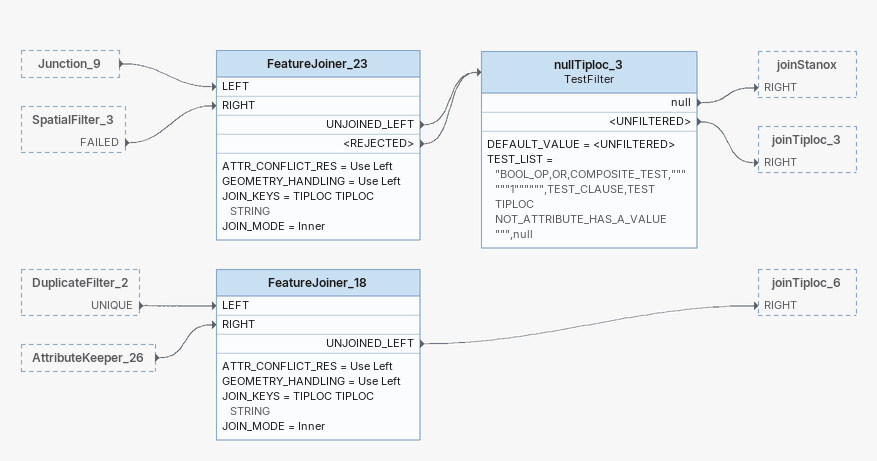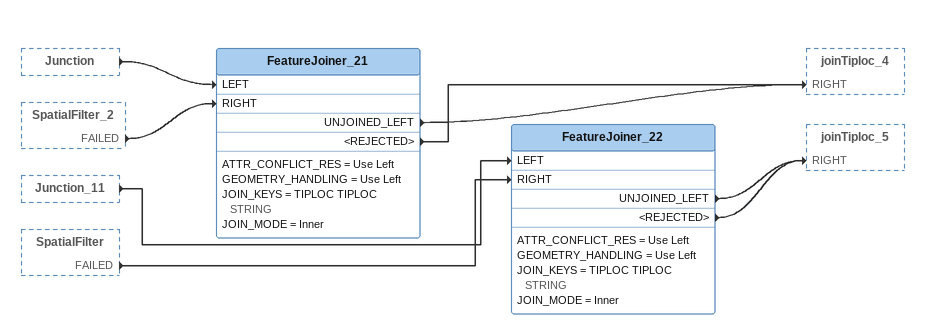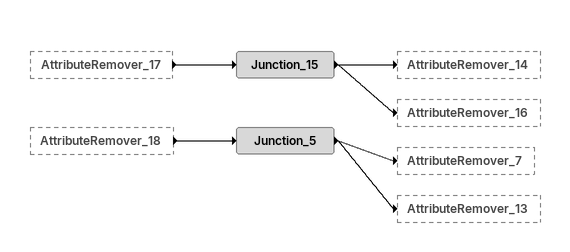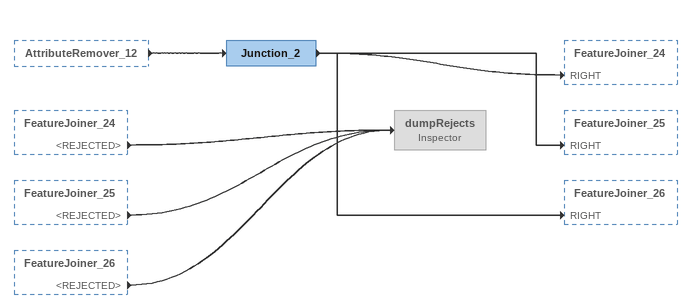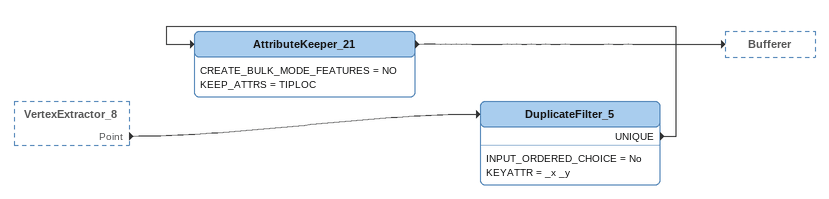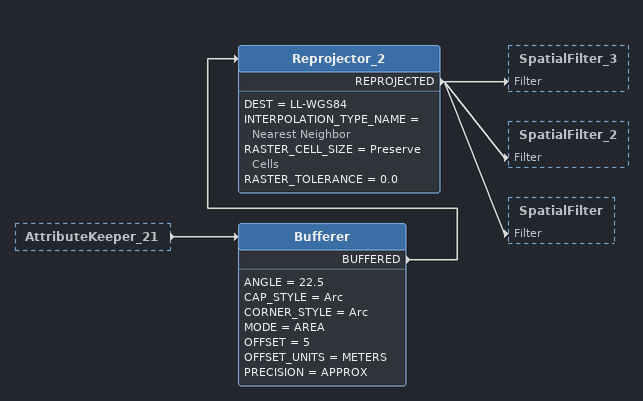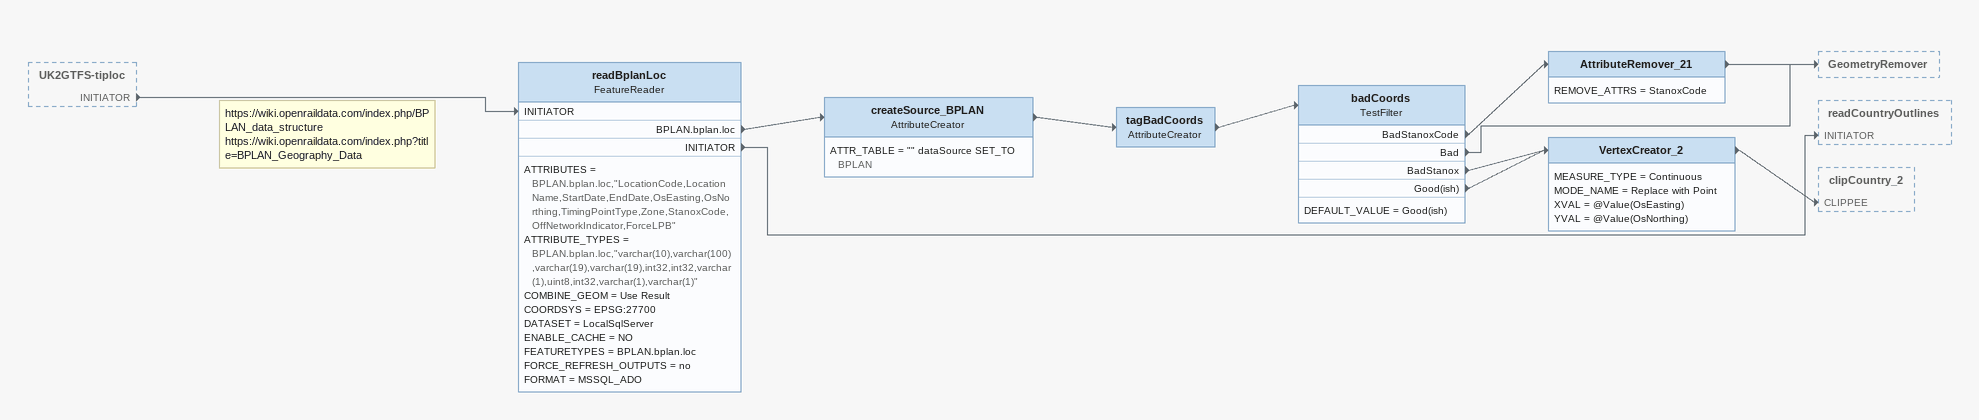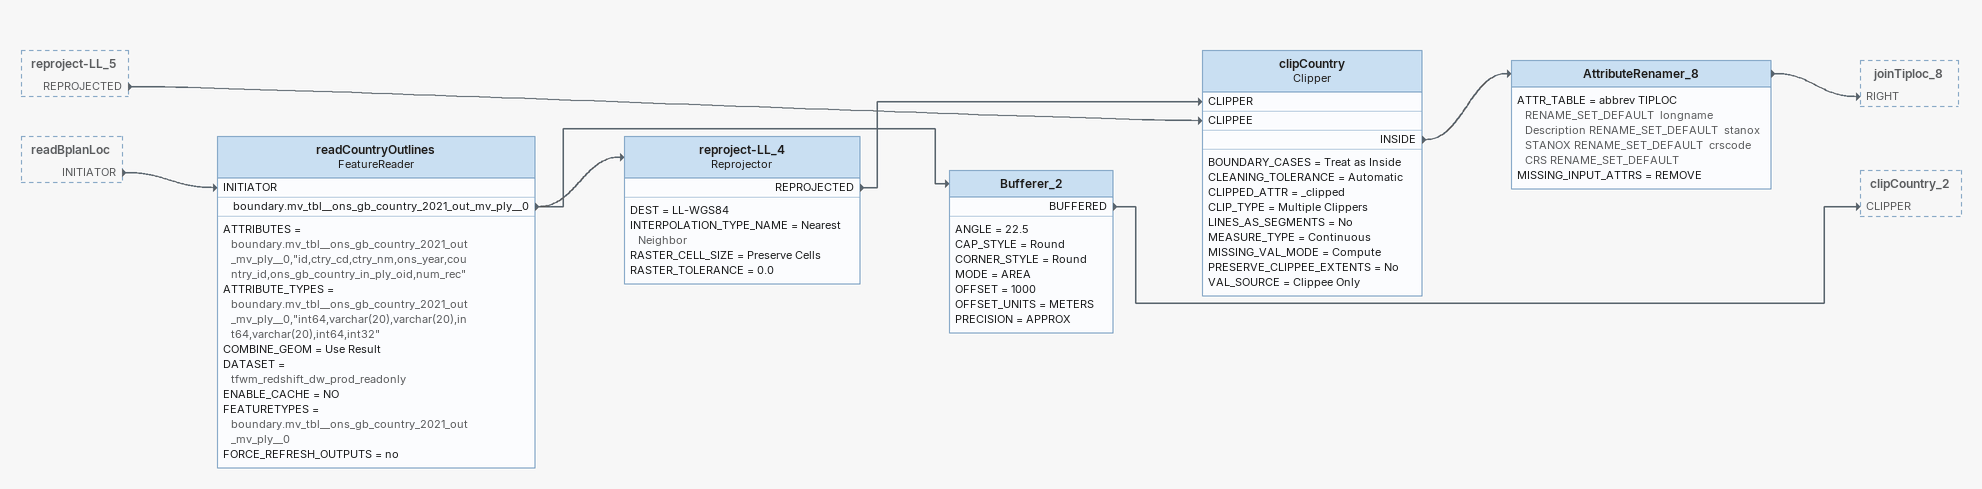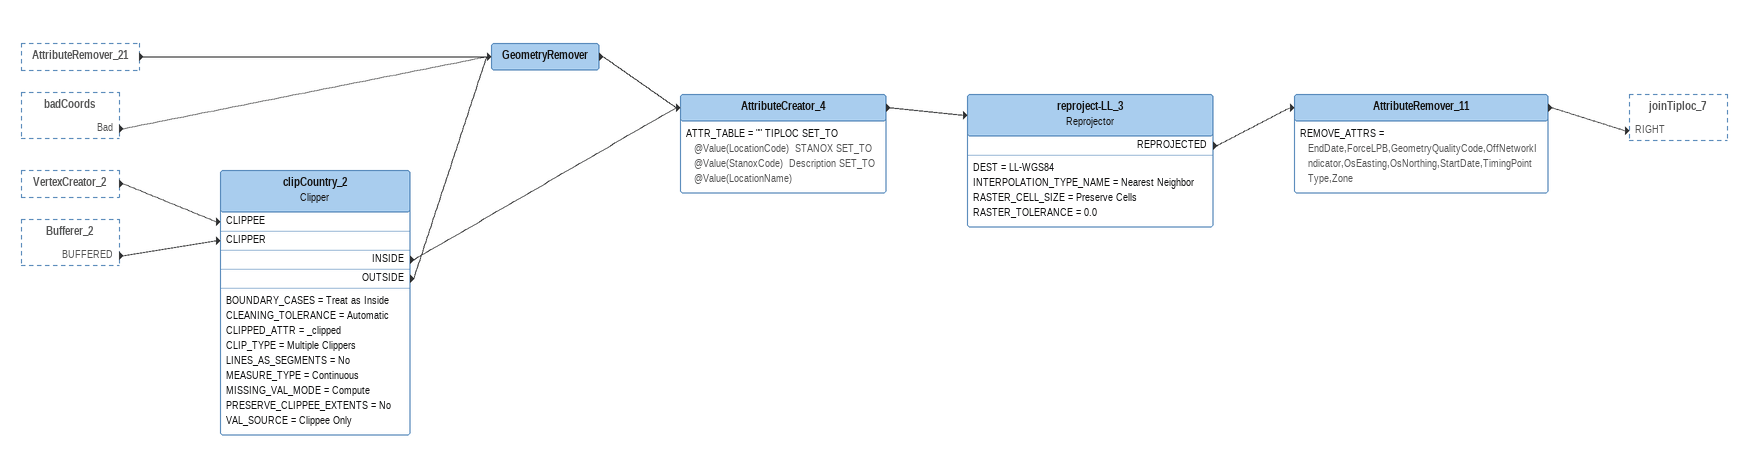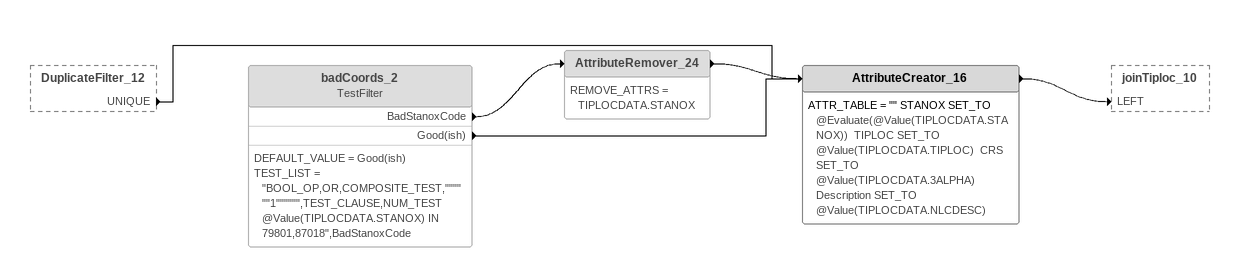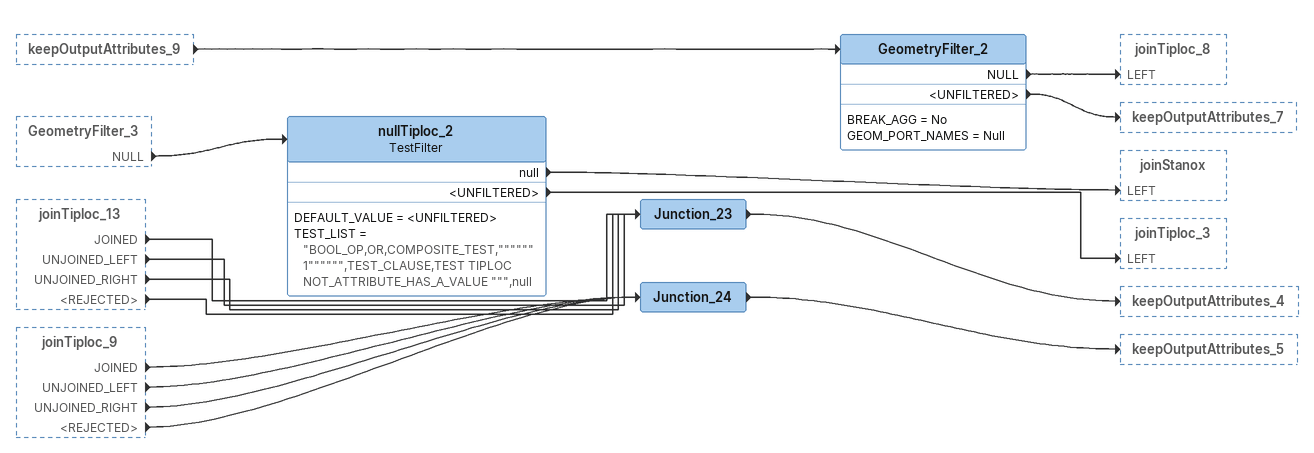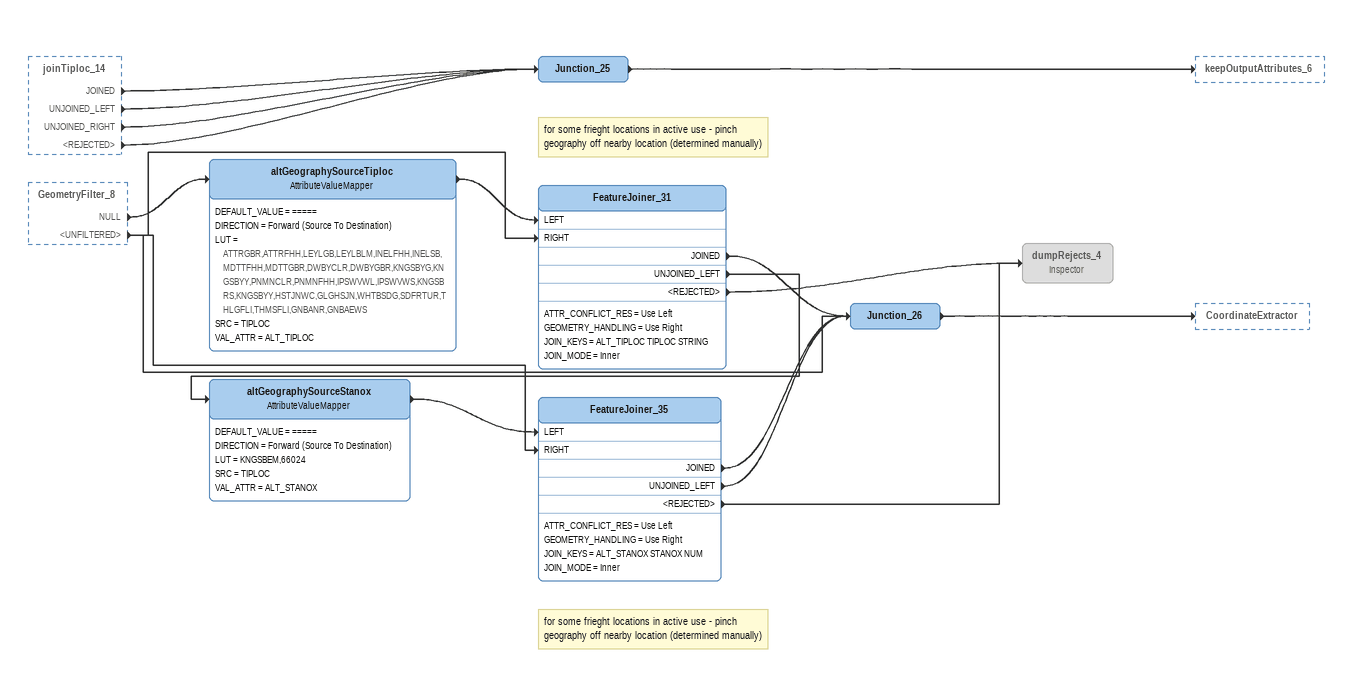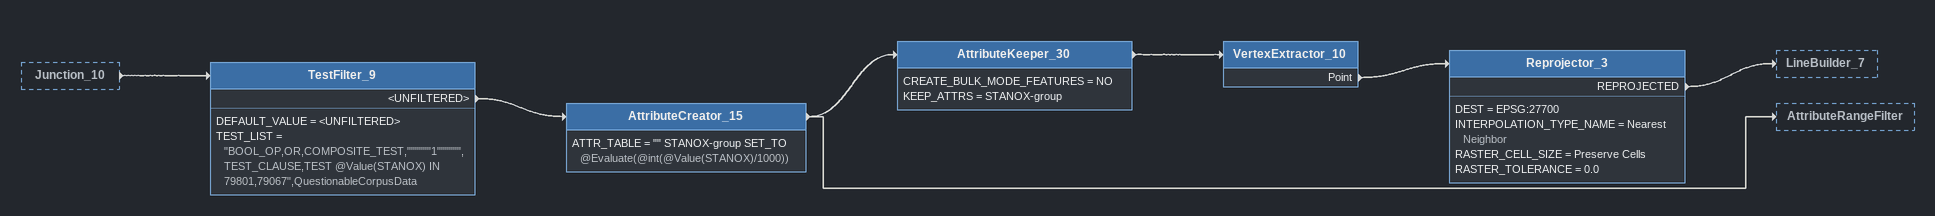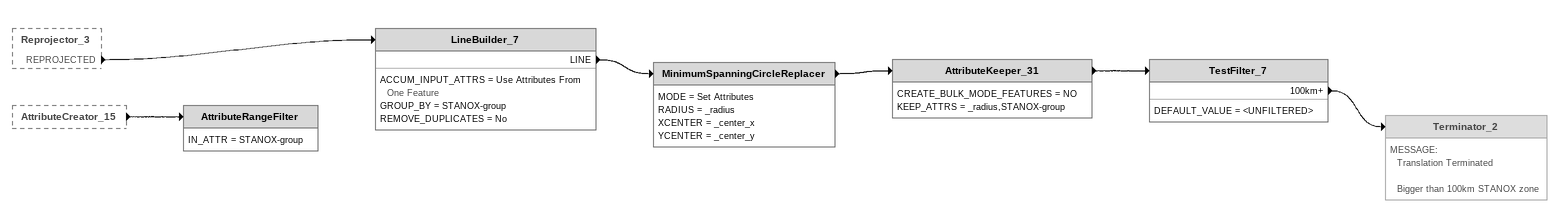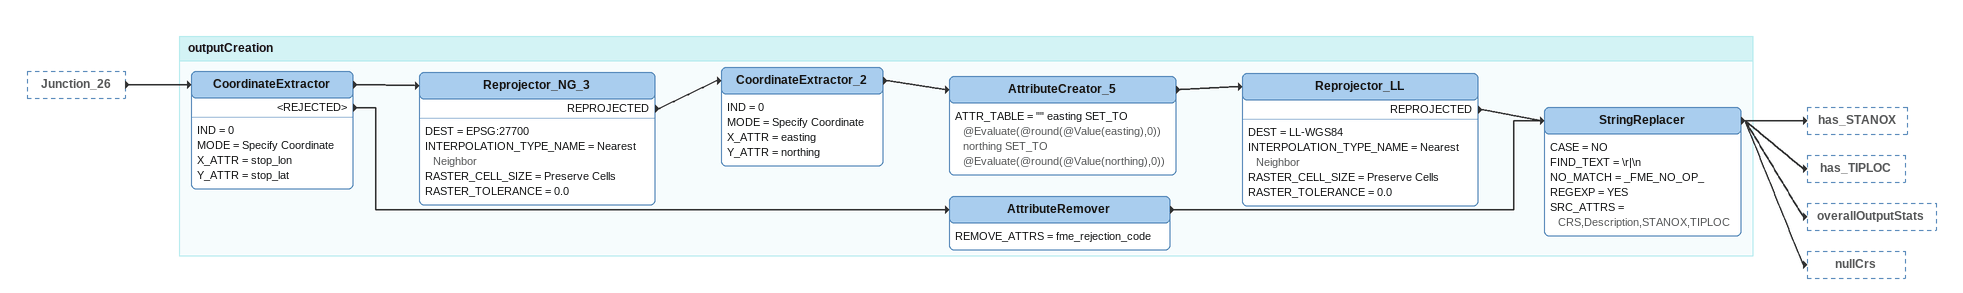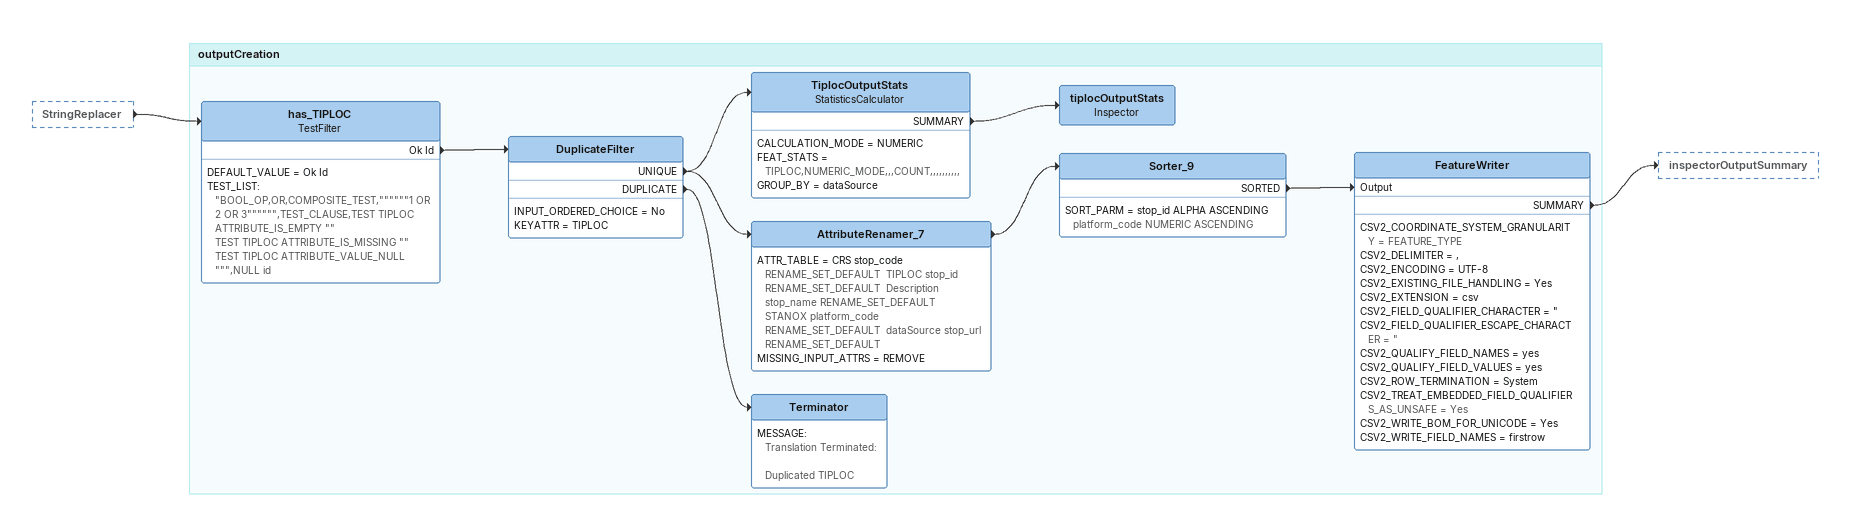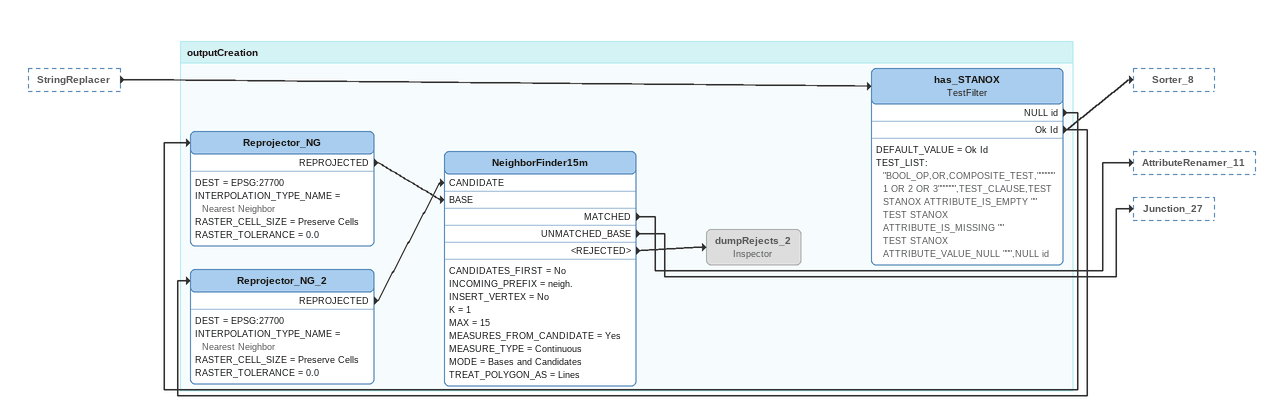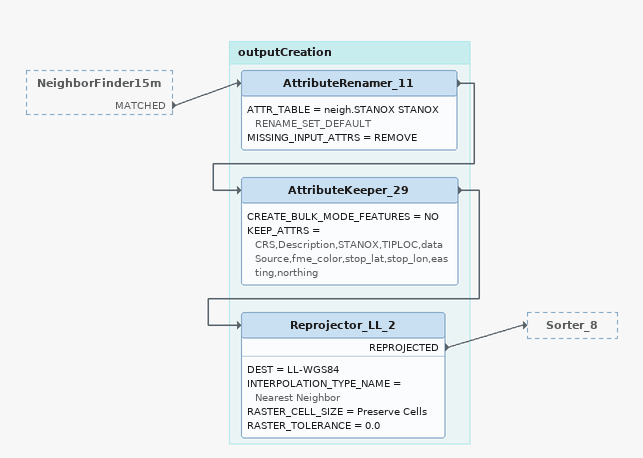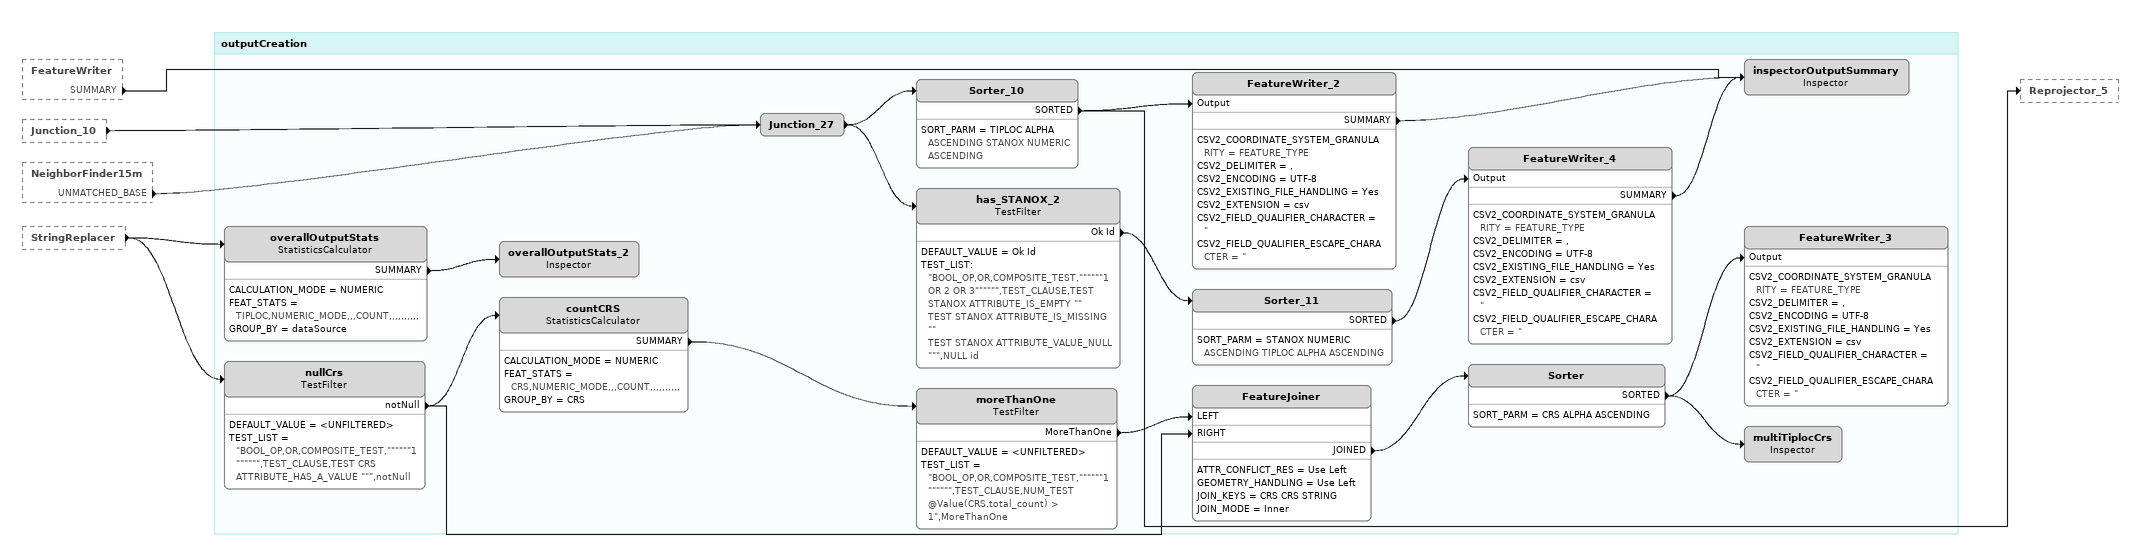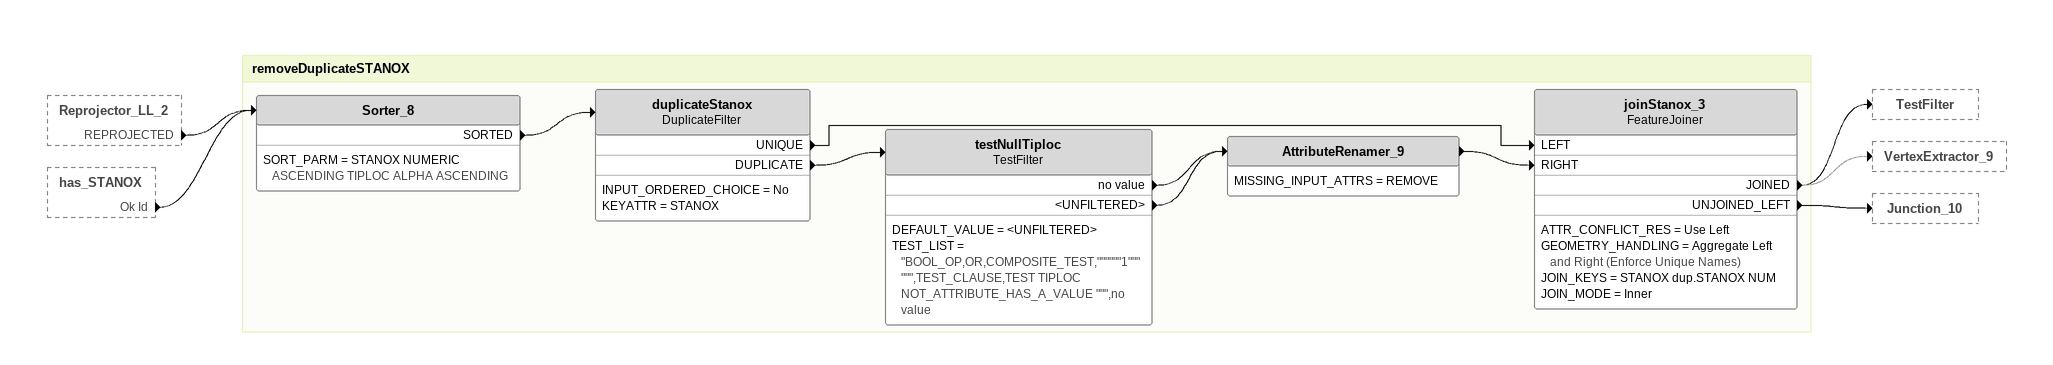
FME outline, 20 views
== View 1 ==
Junction_9 [outside]
    -> FeatureJoiner_23 [LEFT]
SpatialFilter_3 [outside]
    FAILED -> FeatureJoiner_23 [RIGHT]
DuplicateFilter_2 [outside]
    UNIQUE -> FeatureJoiner_18 [LEFT]
AttributeKeeper_26 [outside]
    -> FeatureJoiner_18 [RIGHT]
FeatureJoiner_18
    ATTR_CONFLICT_RES = Use Left
    GEOMETRY_HANDLING = Use Left
    JOIN_KEYS = TIPLOC TIPLOC STRING
    JOIN_MODE = Inner
    UNJOINED_LEFT -> joinTiploc_6 [RIGHT]
FeatureJoiner_23
    ATTR_CONFLICT_RES = Use Left
    GEOMETRY_HANDLING = Use Left
    JOIN_KEYS = TIPLOC TIPLOC STRING
    JOIN_MODE = Inner
    UNJOINED_LEFT -> nullTiploc_3
    <REJECTED> -> nullTiploc_3
nullTiploc_3: TestFilter
    DEFAULT_VALUE = <UNFILTERED>
    TEST_LIST = "BOOL_OP,OR,COMPOSITE_TEST,""""""1"""""",TEST_CLAUSE,TEST TIPLOC NOT_ATTRIBUTE_HAS_A_VALUE """,null
    null -> joinStanox [RIGHT]
    <UNFILTERED> -> joinTiploc_3 [RIGHT]

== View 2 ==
Junction [outside]
    -> FeatureJoiner_21 [LEFT]
SpatialFilter_2 [outside]
    FAILED -> FeatureJoiner_21 [RIGHT]
Junction_11 [outside]
    -> FeatureJoiner_22 [LEFT]
SpatialFilter [outside]
    FAILED -> FeatureJoiner_22 [RIGHT]
FeatureJoiner_21
    ATTR_CONFLICT_RES = Use Left
    GEOMETRY_HANDLING = Use Left
    JOIN_KEYS = TIPLOC TIPLOC STRING
    JOIN_MODE = Inner
    UNJOINED_LEFT -> joinTiploc_4 [RIGHT]
    <REJECTED> -> joinTiploc_4 [RIGHT]
FeatureJoiner_22
    ATTR_CONFLICT_RES = Use Left
    GEOMETRY_HANDLING = Use Left
    JOIN_KEYS = TIPLOC TIPLOC STRING
    JOIN_MODE = Inner
    UNJOINED_LEFT -> joinTiploc_5 [RIGHT]
    <REJECTED> -> joinTiploc_5 [RIGHT]

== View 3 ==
AttributeRemover_17 [outside]
    -> Junction_15
AttributeRemover_18 [outside]
    -> Junction_5
Junction_15
    -> AttributeRemover_14
    -> AttributeRemover_16
Junction_5
    -> AttributeRemover_7
    -> AttributeRemover_13

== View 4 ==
AttributeRemover_12 [outside]
    -> Junction_2
FeatureJoiner_24 [outside]
    <REJECTED> -> dumpRejects
FeatureJoiner_25 [outside]
    <REJECTED> -> dumpRejects
FeatureJoiner_26 [outside]
    <REJECTED> -> dumpRejects
Junction_2
    -> FeatureJoiner_24 [RIGHT]
    -> FeatureJoiner_25 [RIGHT]
    -> FeatureJoiner_26 [RIGHT]
dumpRejects: Inspector [off]

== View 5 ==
VertexExtractor_8 [outside]
    Point -> DuplicateFilter_5
DuplicateFilter_5
    INPUT_ORDERED_CHOICE = No
    KEYATTR = _x _y
    UNIQUE -> AttributeKeeper_21
AttributeKeeper_21
    CREATE_BULK_MODE_FEATURES = NO
    KEEP_ATTRS = TIPLOC
    -> Bufferer

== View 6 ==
AttributeKeeper_21 [outside]
    -> Bufferer
Bufferer
    ANGLE = 22.5
    CAP_STYLE = Arc
    CORNER_STYLE = Arc
    MODE = AREA
    OFFSET = 5
    OFFSET_UNITS = METERS
    PRECISION = APPROX
    BUFFERED -> Reprojector_2
Reprojector_2
    DEST = LL-WGS84
    INTERPOLATION_TYPE_NAME = Nearest Neighbor
    RASTER_CELL_SIZE = Preserve Cells
    RASTER_TOLERANCE = 0.0
    REPROJECTED -> SpatialFilter_3 [Filter]
    REPROJECTED -> SpatialFilter_2 [Filter]
    REPROJECTED -> SpatialFilter [Filter]

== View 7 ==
UK2GTFS-tiploc [outside]
    INITIATOR -> readBplanLoc [INITIATOR]
Note: https://wiki.openraildata.com/index.php/BPLAN_data_structure / https://wiki.openraildata.com/index.php?title=BPLAN_Geography_Data
readBplanLoc: FeatureReader
    ATTRIBUTES = BPLAN.bplan.loc,"LocationCode,LocationName,StartDate,EndDate,OsEasting,OsNorthing,TimingPointType,Zone,StanoxCode,OffNetworkIndicator,ForceLPB"
    ATTRIBUTE_TYPES = BPLAN.bplan.loc,"varchar(10),varchar(100),varchar(19),varchar(19),int32,int32,varchar(1),uint8,int32,varchar(1),varchar(1)"
    COMBINE_GEOM = Use Result
    COORDSYS = EPSG:27700
    DATASET = LocalSqlServer
    ENABLE_CACHE = NO
    FEATURETYPES = BPLAN.bplan.loc
    FORCE_REFRESH_OUTPUTS = no
    FORMAT = MSSQL_ADO
    BPLAN.bplan.loc -> createSource_BPLAN
    INITIATOR -> readCountryOutlines [INITIATOR]
createSource_BPLAN: AttributeCreator
    ATTR_TABLE = "" dataSource SET_TO BPLAN
    -> tagBadCoords
tagBadCoords: AttributeCreator
    -> badCoords
badCoords: TestFilter
    DEFAULT_VALUE = Good(ish)
    BadStanoxCode -> AttributeRemover_21
    Bad -> GeometryRemover
    BadStanox -> VertexCreator_2
    Good(ish) -> VertexCreator_2
AttributeRemover_21
    REMOVE_ATTRS = StanoxCode
    -> GeometryRemover
VertexCreator_2
    MEASURE_TYPE = Continuous
    MODE_NAME = Replace with Point
    XVAL = @Value(OsEasting)
    YVAL = @Value(OsNorthing)
    -> clipCountry_2 [CLIPPEE]

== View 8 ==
reproject-LL_5 [outside]
    REPROJECTED -> clipCountry [CLIPPEE]
readBplanLoc [outside]
    INITIATOR -> readCountryOutlines [INITIATOR]
readCountryOutlines: FeatureReader
    ATTRIBUTES = boundary.mv_tbl__ons_gb_country_2021_out_mv_ply__0,"id,ctry_cd,ctry_nm,ons_year,country_id,ons_gb_country_in_ply_oid,num_rec"
    ATTRIBUTE_TYPES = boundary.mv_tbl__ons_gb_country_2021_out_mv_ply__0,"int64,varchar(20),varchar(20),int64,varchar(20),int64,int32"
    COMBINE_GEOM = Use Result
    DATASET = tfwm_redshift_dw_prod_readonly
    ENABLE_CACHE = NO
    FEATURETYPES = boundary.mv_tbl__ons_gb_country_2021_out_mv_ply__0
    FORCE_REFRESH_OUTPUTS = no
    boundary.mv_tbl__ons_gb_country_2021_out_mv_ply__0 -> reproject-LL_4
    boundary.mv_tbl__ons_gb_country_2021_out_mv_ply__0 -> Bufferer_2
reproject-LL_4: Reprojector
    DEST = LL-WGS84
    INTERPOLATION_TYPE_NAME = Nearest Neighbor
    RASTER_CELL_SIZE = Preserve Cells
    RASTER_TOLERANCE = 0.0
    REPROJECTED -> clipCountry [CLIPPER]
clipCountry: Clipper
    BOUNDARY_CASES = Treat as Inside
    CLEANING_TOLERANCE = Automatic
    CLIPPED_ATTR = _clipped
    CLIP_TYPE = Multiple Clippers
    LINES_AS_SEGMENTS = No
    MEASURE_TYPE = Continuous
    MISSING_VAL_MODE = Compute
    PRESERVE_CLIPPEE_EXTENTS = No
    VAL_SOURCE = Clippee Only
    INSIDE -> AttributeRenamer_8
AttributeRenamer_8
    ATTR_TABLE = abbrev TIPLOC RENAME_SET_DEFAULT  longname Description RENAME_SET_DEFAULT  stanox STANOX RENAME_SET_DEFAULT  crscode CRS RENAME_SET_DEFAULT
    MISSING_INPUT_ATTRS = REMOVE
    -> joinTiploc_8 [RIGHT]
Bufferer_2
    ANGLE = 22.5
    CAP_STYLE = Round
    CORNER_STYLE = Round
    MODE = AREA
    OFFSET = 1000
    OFFSET_UNITS = METERS
    PRECISION = APPROX
    BUFFERED -> clipCountry_2 [CLIPPER]

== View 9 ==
AttributeRemover_21 [outside]
    -> GeometryRemover
badCoords [outside]
    Bad -> GeometryRemover
VertexCreator_2 [outside]
    -> clipCountry_2 [CLIPPEE]
Bufferer_2 [outside]
    BUFFERED -> clipCountry_2 [CLIPPER]
clipCountry_2: Clipper
    BOUNDARY_CASES = Treat as Inside
    CLEANING_TOLERANCE = Automatic
    CLIPPED_ATTR = _clipped
    CLIP_TYPE = Multiple Clippers
    LINES_AS_SEGMENTS = No
    MEASURE_TYPE = Continuous
    MISSING_VAL_MODE = Compute
    PRESERVE_CLIPPEE_EXTENTS = No
    VAL_SOURCE = Clippee Only
    INSIDE -> AttributeCreator_4
    OUTSIDE -> GeometryRemover
GeometryRemover
    -> AttributeCreator_4
AttributeCreator_4
    ATTR_TABLE = "" TIPLOC SET_TO @Value(LocationCode)  STANOX SET_TO @Value(StanoxCode)  Description SET_TO @Value(LocationName)
    -> reproject-LL_3
reproject-LL_3: Reprojector
    DEST = LL-WGS84
    INTERPOLATION_TYPE_NAME = Nearest Neighbor
    RASTER_CELL_SIZE = Preserve Cells
    RASTER_TOLERANCE = 0.0
    REPROJECTED -> AttributeRemover_11
AttributeRemover_11
    REMOVE_ATTRS = EndDate,ForceLPB,GeometryQualityCode,OffNetworkIndicator,OsEasting,OsNorthing,StartDate,TimingPointType,Zone
    -> joinTiploc_7 [RIGHT]

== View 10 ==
DuplicateFilter_12 [outside]
    UNIQUE -> AttributeCreator_16
badCoords_2: TestFilter [off]
    DEFAULT_VALUE = Good(ish)
    TEST_LIST = "BOOL_OP,OR,COMPOSITE_TEST,""""""1"""""",TEST_CLAUSE,NUM_TEST @Value(TIPLOCDATA.STANOX) IN 79801,87018",BadStanoxCode
    BadStanoxCode -> AttributeRemover_24
    Good(ish) -> AttributeCreator_16
AttributeRemover_24 [off]
    REMOVE_ATTRS = TIPLOCDATA.STANOX
    -> AttributeCreator_16
AttributeCreator_16
    ATTR_TABLE = "" STANOX SET_TO @Evaluate(@Value(TIPLOCDATA.STANOX))  TIPLOC SET_TO @Value(TIPLOCDATA.TIPLOC)  CRS SET_TO @Value(TIPLOCDATA.3ALPHA)  Description SET_TO @Value(TIPLOCDATA.NLCDESC)
    -> joinTiploc_10 [LEFT]

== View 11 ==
keepOutputAttributes_9 [outside]
    -> GeometryFilter_2
GeometryFilter_3 [outside]
    NULL -> nullTiploc_2
joinTiploc_13 [outside]
    JOINED -> Junction_23
    UNJOINED_LEFT -> Junction_23
    UNJOINED_RIGHT -> Junction_23
    <REJECTED> -> Junction_23
joinTiploc_9 [outside]
    JOINED -> Junction_24
    UNJOINED_LEFT -> Junction_24
    UNJOINED_RIGHT -> Junction_24
    <REJECTED> -> Junction_24
GeometryFilter_2
    BREAK_AGG = No
    GEOM_PORT_NAMES = Null
    NULL -> joinTiploc_8 [LEFT]
    <UNFILTERED> -> keepOutputAttributes_7
nullTiploc_2: TestFilter
    DEFAULT_VALUE = <UNFILTERED>
    TEST_LIST = "BOOL_OP,OR,COMPOSITE_TEST,""""""1"""""",TEST_CLAUSE,TEST TIPLOC NOT_ATTRIBUTE_HAS_A_VALUE """,null
    null -> joinStanox [LEFT]
    <UNFILTERED> -> joinTiploc_3 [LEFT]
Junction_23
    -> keepOutputAttributes_4
Junction_24
    -> keepOutputAttributes_5

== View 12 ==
joinTiploc_14 [outside]
    JOINED -> Junction_25
    UNJOINED_LEFT -> Junction_25
    UNJOINED_RIGHT -> Junction_25
    <REJECTED> -> Junction_25
GeometryFilter_8 [outside]
    NULL -> altGeographySourceTiploc
    <UNFILTERED> -> Junction_26
    <UNFILTERED> -> FeatureJoiner_31 [RIGHT]
    <UNFILTERED> -> FeatureJoiner_35 [RIGHT]
Junction_25
    -> keepOutputAttributes_6
altGeographySourceTiploc: AttributeValueMapper
    DEFAULT_VALUE = =====
    DIRECTION = Forward (Source To Destination)
    LUT = ATTRGBR,ATTRFHH,LEYLGB,LEYLBLM,INELFHH,INELSB,MDTTFHH,MDTTGBR,DWBYCLR,DWBYGBR,KNGSBYG,KNGSBYY,PNMNCLR,PNMNFHH,IPSWVWL,IPSWVWS,KNGSBRS,KNGSBYY,HSTJNWC,GLGHSJN,WHTBSDG,SDFRTUR,THLGFLI,THMSFLI,GNBANR,GNBAEWS
    SRC = TIPLOC
    VAL_ATTR = ALT_TIPLOC
    -> FeatureJoiner_31 [LEFT]
Note: for some frieght locations in active use - pinch geography off nearby location (determined manually)
FeatureJoiner_31
    ATTR_CONFLICT_RES = Use Left
    GEOMETRY_HANDLING = Use Right
    JOIN_KEYS = ALT_TIPLOC TIPLOC STRING
    JOIN_MODE = Inner
    JOINED -> Junction_26
    UNJOINED_LEFT -> altGeographySourceStanox
    <REJECTED> -> dumpRejects_4
altGeographySourceStanox: AttributeValueMapper
    DEFAULT_VALUE = =====
    DIRECTION = Forward (Source To Destination)
    LUT = KNGSBEM,66024
    SRC = TIPLOC
    VAL_ATTR = ALT_STANOX
    -> FeatureJoiner_35 [LEFT]
Note: for some frieght locations in active use - pinch geography off nearby location (determined manually)
FeatureJoiner_35
    ATTR_CONFLICT_RES = Use Left
    GEOMETRY_HANDLING = Use Right
    JOIN_KEYS = ALT_STANOX STANOX NUM
    JOIN_MODE = Inner
    JOINED -> Junction_26
    UNJOINED_LEFT -> Junction_26
    <REJECTED> -> dumpRejects_4
dumpRejects_4: Inspector [off]
Junction_26
    -> CoordinateExtractor

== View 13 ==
Junction_10 [outside]
    -> TestFilter_9
TestFilter_9
    DEFAULT_VALUE = <UNFILTERED>
    TEST_LIST = "BOOL_OP,OR,COMPOSITE_TEST,""""""1"""""",TEST_CLAUSE,TEST @Value(STANOX) IN 79801,79067",QuestionableCorpusData
    <UNFILTERED> -> AttributeCreator_15
AttributeCreator_15
    ATTR_TABLE = "" STANOX-group SET_TO @Evaluate(@int(@Value(STANOX)/1000))
    -> AttributeRangeFilter
    -> AttributeKeeper_30
AttributeKeeper_30
    CREATE_BULK_MODE_FEATURES = NO
    KEEP_ATTRS = STANOX-group
    -> VertexExtractor_10
VertexExtractor_10
    Point -> Reprojector_3
Reprojector_3
    DEST = EPSG:27700
    INTERPOLATION_TYPE_NAME = Nearest Neighbor
    RASTER_CELL_SIZE = Preserve Cells
    RASTER_TOLERANCE = 0.0
    REPROJECTED -> LineBuilder_7

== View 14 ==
Reprojector_3 [outside]
    REPROJECTED -> LineBuilder_7
AttributeCreator_15 [outside]
    -> AttributeRangeFilter
LineBuilder_7
    ACCUM_INPUT_ATTRS = Use Attributes From One Feature
    GROUP_BY = STANOX-group
    REMOVE_DUPLICATES = No
    LINE -> MinimumSpanningCircleReplacer
MinimumSpanningCircleReplacer
    MODE = Set Attributes
    RADIUS = _radius
    XCENTER = _center_x
    YCENTER = _center_y
    -> AttributeKeeper_31
AttributeKeeper_31
    CREATE_BULK_MODE_FEATURES = NO
    KEEP_ATTRS = _radius,STANOX-group
    -> TestFilter_7
TestFilter_7
    DEFAULT_VALUE = <UNFILTERED>
    100km+ -> Terminator_2
Terminator_2 [off]
    MESSAGE:
      Translation Terminated

      Bigger than 100km STANOX zone
AttributeRangeFilter
    IN_ATTR = STANOX-group

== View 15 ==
Junction_26 [outside]
    -> CoordinateExtractor

Bookmark: outputCreation
CoordinateExtractor
    IND = 0
    MODE = Specify Coordinate
    X_ATTR = stop_lon
    Y_ATTR = stop_lat
    -> Reprojector_NG_3
    <REJECTED> -> AttributeRemover
Reprojector_NG_3
    DEST = EPSG:27700
    INTERPOLATION_TYPE_NAME = Nearest Neighbor
    RASTER_CELL_SIZE = Preserve Cells
    RASTER_TOLERANCE = 0.0
    REPROJECTED -> CoordinateExtractor_2
CoordinateExtractor_2
    IND = 0
    MODE = Specify Coordinate
    X_ATTR = easting
    Y_ATTR = northing
    -> AttributeCreator_5
AttributeCreator_5
    ATTR_TABLE = "" easting SET_TO @Evaluate(@round(@Value(easting),0))  northing SET_TO @Evaluate(@round(@Value(northing),0))
    -> Reprojector_LL
Reprojector_LL
    DEST = LL-WGS84
    INTERPOLATION_TYPE_NAME = Nearest Neighbor
    RASTER_CELL_SIZE = Preserve Cells
    RASTER_TOLERANCE = 0.0
    REPROJECTED -> StringReplacer
AttributeRemover
    REMOVE_ATTRS = fme_rejection_code
    -> StringReplacer
StringReplacer
    CASE = NO
    FIND_TEXT = \r|\n
    NO_MATCH = _FME_NO_OP_
    REGEXP = YES
    SRC_ATTRS = CRS,Description,STANOX,TIPLOC
    -> has_STANOX
    -> has_TIPLOC
    -> overallOutputStats
    -> nullCrs

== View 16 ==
StringReplacer [outside]
    -> has_TIPLOC

Bookmark: outputCreation
has_TIPLOC: TestFilter
    DEFAULT_VALUE = Ok Id
    TEST_LIST:
      "BOOL_OP,OR,COMPOSITE_TEST,""""""1 OR 2 OR 3"""""",TEST_CLAUSE,TEST TIPLOC ATTRIBUTE_IS_EMPTY ""
      TEST TIPLOC ATTRIBUTE_IS_MISSING ""
      TEST TIPLOC ATTRIBUTE_VALUE_NULL """,NULL id
    Ok Id -> DuplicateFilter
DuplicateFilter
    INPUT_ORDERED_CHOICE = No
    KEYATTR = TIPLOC
    UNIQUE -> AttributeRenamer_7
    UNIQUE -> TiplocOutputStats
    DUPLICATE -> Terminator
TiplocOutputStats: StatisticsCalculator
    CALCULATION_MODE = NUMERIC
    FEAT_STATS = TIPLOC,NUMERIC_MODE,,,COUNT,,,,,,,,,,
    GROUP_BY = dataSource
    SUMMARY -> tiplocOutputStats
tiplocOutputStats: Inspector
AttributeRenamer_7
    ATTR_TABLE = CRS stop_code RENAME_SET_DEFAULT  TIPLOC stop_id RENAME_SET_DEFAULT  Description stop_name RENAME_SET_DEFAULT  STANOX platform_code RENAME_SET_DEFAULT  dataSource stop_url RENAME_SET_DEFAULT
    MISSING_INPUT_ATTRS = REMOVE
    -> Sorter_9
Sorter_9
    SORT_PARM = stop_id ALPHA ASCENDING platform_code NUMERIC ASCENDING
    SORTED -> FeatureWriter [Output]
FeatureWriter
    CSV2_COORDINATE_SYSTEM_GRANULARITY = FEATURE_TYPE
    CSV2_DELIMITER = ,
    CSV2_ENCODING = UTF-8
    CSV2_EXISTING_FILE_HANDLING = Yes
    CSV2_EXTENSION = csv
    CSV2_FIELD_QUALIFIER_CHARACTER = "
    CSV2_FIELD_QUALIFIER_ESCAPE_CHARACTER = "
    CSV2_QUALIFY_FIELD_NAMES = yes
    CSV2_QUALIFY_FIELD_VALUES = yes
    CSV2_ROW_TERMINATION = System
    CSV2_TREAT_EMBEDDED_FIELD_QUALIFIERS_AS_UNSAFE = Yes
    CSV2_WRITE_BOM_FOR_UNICODE = Yes
    CSV2_WRITE_FIELD_NAMES = firstrow
    SUMMARY -> inspectorOutputSummary
Terminator
    MESSAGE:
      Translation Terminated:

      Duplicated TIPLOC

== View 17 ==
StringReplacer [outside]
    -> has_STANOX

Bookmark: outputCreation
has_STANOX: TestFilter
    DEFAULT_VALUE = Ok Id
    TEST_LIST:
      "BOOL_OP,OR,COMPOSITE_TEST,""""""1 OR 2 OR 3"""""",TEST_CLAUSE,TEST STANOX ATTRIBUTE_IS_EMPTY ""
      TEST STANOX ATTRIBUTE_IS_MISSING ""
      TEST STANOX ATTRIBUTE_VALUE_NULL """,NULL id
    NULL id -> Reprojector_NG
    Ok Id -> Sorter_8
    Ok Id -> Reprojector_NG_2
Reprojector_NG
    DEST = EPSG:27700
    INTERPOLATION_TYPE_NAME = Nearest Neighbor
    RASTER_CELL_SIZE = Preserve Cells
    RASTER_TOLERANCE = 0.0
    REPROJECTED -> NeighborFinder15m [BASE]
Reprojector_NG_2
    DEST = EPSG:27700
    INTERPOLATION_TYPE_NAME = Nearest Neighbor
    RASTER_CELL_SIZE = Preserve Cells
    RASTER_TOLERANCE = 0.0
    REPROJECTED -> NeighborFinder15m [CANDIDATE]
NeighborFinder15m
    CANDIDATES_FIRST = No
    INCOMING_PREFIX = neigh.
    INSERT_VERTEX = No
    K = 1
    MAX = 15
    MEASURES_FROM_CANDIDATE = Yes
    MEASURE_TYPE = Continuous
    MODE = Bases and Candidates
    TREAT_POLYGON_AS = Lines
    MATCHED -> AttributeRenamer_11
    UNMATCHED_BASE -> Junction_27
    <REJECTED> -> dumpRejects_2
dumpRejects_2: Inspector [off]

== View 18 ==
NeighborFinder15m [outside]
    MATCHED -> AttributeRenamer_11

Bookmark: outputCreation
AttributeRenamer_11
    ATTR_TABLE = neigh.STANOX STANOX RENAME_SET_DEFAULT
    MISSING_INPUT_ATTRS = REMOVE
    -> AttributeKeeper_29
AttributeKeeper_29
    CREATE_BULK_MODE_FEATURES = NO
    KEEP_ATTRS = CRS,Description,STANOX,TIPLOC,dataSource,fme_color,stop_lat,stop_lon,easting,northing
    -> Reprojector_LL_2
Reprojector_LL_2
    DEST = LL-WGS84
    INTERPOLATION_TYPE_NAME = Nearest Neighbor
    RASTER_CELL_SIZE = Preserve Cells
    RASTER_TOLERANCE = 0.0
    REPROJECTED -> Sorter_8

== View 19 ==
FeatureWriter [outside]
    SUMMARY -> inspectorOutputSummary
Junction_10 [outside]
    -> Junction_27
NeighborFinder15m [outside]
    UNMATCHED_BASE -> Junction_27
StringReplacer [outside]
    -> overallOutputStats
    -> nullCrs

Bookmark: outputCreation
Junction_27
    -> has_STANOX_2
    -> Sorter_10
Sorter_10
    SORT_PARM = TIPLOC ALPHA ASCENDING STANOX NUMERIC ASCENDING
    SORTED -> FeatureWriter_2 [Output]
    SORTED -> Reprojector_5
FeatureWriter_2
    CSV2_COORDINATE_SYSTEM_GRANULARITY = FEATURE_TYPE
    CSV2_DELIMITER = ,
    CSV2_ENCODING = UTF-8
    CSV2_EXISTING_FILE_HANDLING = Yes
    CSV2_EXTENSION = csv
    CSV2_FIELD_QUALIFIER_CHARACTER = "
    CSV2_FIELD_QUALIFIER_ESCAPE_CHARACTER = "
    SUMMARY -> inspectorOutputSummary
has_STANOX_2: TestFilter
    DEFAULT_VALUE = Ok Id
    TEST_LIST:
      "BOOL_OP,OR,COMPOSITE_TEST,""""""1 OR 2 OR 3"""""",TEST_CLAUSE,TEST STANOX ATTRIBUTE_IS_EMPTY ""
      TEST STANOX ATTRIBUTE_IS_MISSING ""
      TEST STANOX ATTRIBUTE_VALUE_NULL """,NULL id
    Ok Id -> Sorter_11
Sorter_11
    SORT_PARM = STANOX NUMERIC ASCENDING TIPLOC ALPHA ASCENDING
    SORTED -> FeatureWriter_4 [Output]
FeatureWriter_4
    CSV2_COORDINATE_SYSTEM_GRANULARITY = FEATURE_TYPE
    CSV2_DELIMITER = ,
    CSV2_ENCODING = UTF-8
    CSV2_EXISTING_FILE_HANDLING = Yes
    CSV2_EXTENSION = csv
    CSV2_FIELD_QUALIFIER_CHARACTER = "
    CSV2_FIELD_QUALIFIER_ESCAPE_CHARACTER = "
    SUMMARY -> inspectorOutputSummary
inspectorOutputSummary: Inspector
overallOutputStats: StatisticsCalculator
    CALCULATION_MODE = NUMERIC
    FEAT_STATS = TIPLOC,NUMERIC_MODE,,,COUNT,,,,,,,,,,
    GROUP_BY = dataSource
    SUMMARY -> overallOutputStats_2
overallOutputStats_2: Inspector
nullCrs: TestFilter
    DEFAULT_VALUE = <UNFILTERED>
    TEST_LIST = "BOOL_OP,OR,COMPOSITE_TEST,""""""1"""""",TEST_CLAUSE,TEST CRS ATTRIBUTE_HAS_A_VALUE """,notNull
    notNull -> countCRS
    notNull -> FeatureJoiner [RIGHT]
countCRS: StatisticsCalculator
    CALCULATION_MODE = NUMERIC
    FEAT_STATS = CRS,NUMERIC_MODE,,,COUNT,,,,,,,,,,
    GROUP_BY = CRS
    SUMMARY -> moreThanOne
moreThanOne: TestFilter
    DEFAULT_VALUE = <UNFILTERED>
    TEST_LIST = "BOOL_OP,OR,COMPOSITE_TEST,""""""1"""""",TEST_CLAUSE,NUM_TEST @Value(CRS.total_count) > 1",MoreThanOne
    MoreThanOne -> FeatureJoiner [LEFT]
FeatureJoiner
    ATTR_CONFLICT_RES = Use Left
    GEOMETRY_HANDLING = Use Left
    JOIN_KEYS = CRS CRS STRING
    JOIN_MODE = Inner
    JOINED -> Sorter
Sorter
    SORT_PARM = CRS ALPHA ASCENDING
    SORTED -> multiTiplocCrs
    SORTED -> FeatureWriter_3 [Output]
FeatureWriter_3
    CSV2_COORDINATE_SYSTEM_GRANULARITY = FEATURE_TYPE
    CSV2_DELIMITER = ,
    CSV2_ENCODING = UTF-8
    CSV2_EXISTING_FILE_HANDLING = Yes
    CSV2_EXTENSION = csv
    CSV2_FIELD_QUALIFIER_CHARACTER = "
    CSV2_FIELD_QUALIFIER_ESCAPE_CHARACTER = "
multiTiplocCrs: Inspector

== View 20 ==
Reprojector_LL_2 [outside]
    REPROJECTED -> Sorter_8
has_STANOX [outside]
    Ok Id -> Sorter_8

Bookmark: removeDuplicateSTANOX
Sorter_8
    SORT_PARM = STANOX NUMERIC ASCENDING TIPLOC ALPHA ASCENDING
    SORTED -> duplicateStanox
duplicateStanox: DuplicateFilter
    INPUT_ORDERED_CHOICE = No
    KEYATTR = STANOX
    UNIQUE -> joinStanox_3 [LEFT]
    DUPLICATE -> testNullTiploc
testNullTiploc: TestFilter
    DEFAULT_VALUE = <UNFILTERED>
    TEST_LIST = "BOOL_OP,OR,COMPOSITE_TEST,""""""1"""""",TEST_CLAUSE,TEST TIPLOC NOT_ATTRIBUTE_HAS_A_VALUE """,no value
    no value -> AttributeRenamer_9
    <UNFILTERED> -> AttributeRenamer_9
AttributeRenamer_9
    MISSING_INPUT_ATTRS = REMOVE
    -> joinStanox_3 [RIGHT]
joinStanox_3: FeatureJoiner
    ATTR_CONFLICT_RES = Use Left
    GEOMETRY_HANDLING = Aggregate Left and Right (Enforce Unique Names)
    JOIN_KEYS = STANOX dup.STANOX NUM
    JOIN_MODE = Inner
    JOINED -> TestFilter
    JOINED -> VertexExtractor_9 [off]
    UNJOINED_LEFT -> Junction_10
